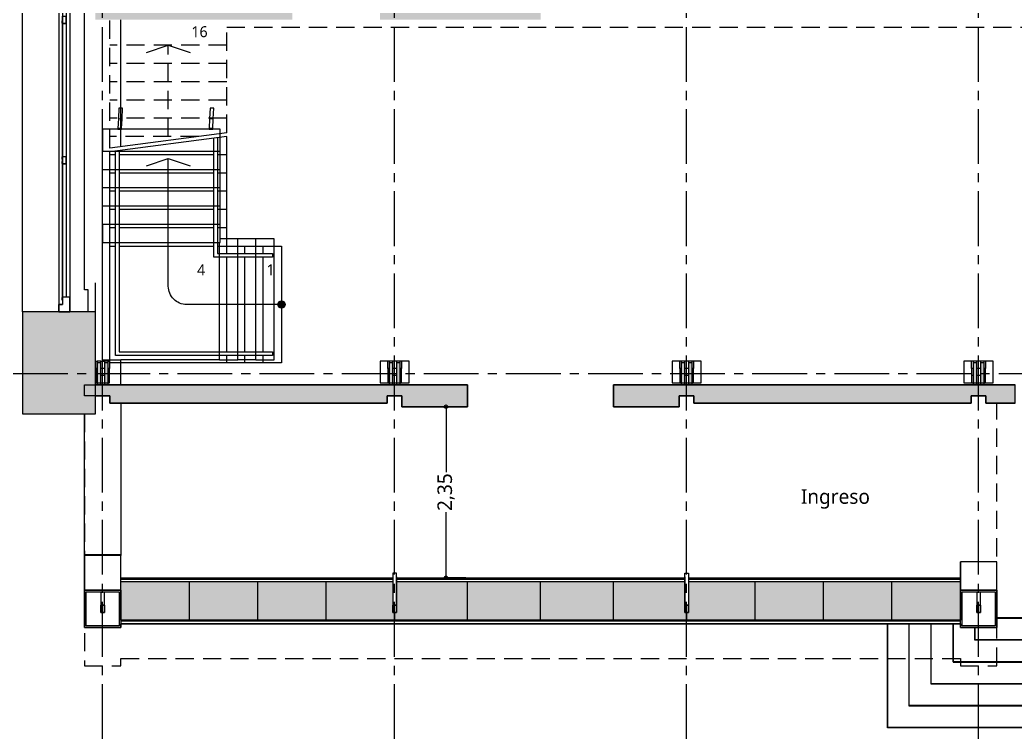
# Model space of a CAD drawing. Header units: inches. Extents: x -5 to 57, y -105 to 48.
# Drawn here: x 1.87 to 15.5, y 5.2 to 15 of the extents above; entities that cross this region are included whole.
import ezdxf

# ---------------------------------------------------------------- set-up
doc = ezdxf.new("R2010")
doc.units = ezdxf.units.IN
doc.header["$MEASUREMENT"] = 0
for name, pattern in [('CENTER2', [1.125, 0.75, -0.125, 0.125, -0.125]), ('CONTINUA', [0]), ('DASHED2', [0.375, 0.25, -0.125])]:
    doc.linetypes.add(name, pattern=pattern)
doc.layers.get('Defpoints').update_dxf_attribs({"color": 140})
for name, color, linetype in [('AL-aberturas', 2, 'Continuous'), ('AL-Mamp', 3, 'Continuous'), ('AL-Pavimentos', 1, 'Continuous'), ('Al-Proyecciones', 1, 'DASHED2'), ('DIM-Cotas100', 2, 'Continuous'), ('EJES-Estructura', 3, 'CENTER2'), ('ES-Columna', 4, 'CONTINUA'), ('HTC-Estructura', 250, 'CONTINUA'), ('HTC-Vidrios', 254, 'Continuous'), ('SectionCutEdges', 240, 'Continuous'), ('Z_SKP', 7, 'Continuous')]:
    doc.layers.add(name, color=color, linetype=linetype)
doc.layers.add('HTC-Mamposterías', color=253, linetype='Continuous', lineweight=9)
doc.styles.add('2.0 RobotoLight', font='Roboto-Light.ttf', dxfattribs={"height": 0.2})
doc.styles.add('ARIAL', font='Roboto-Light.ttf', dxfattribs={"height": 0.03})
doc.dimstyles.new('1.100 circulo alineado', dxfattribs={"dimtxt": 0.2, "dimasz": 0.05, "dimexe": 0.025, "dimexo": 0.025, "dimgap": 0.025, "dimtad": 0, "dimzin": 0, "dimtxsty": '2.0 RobotoLight', "dimblk": 'ORIGIN', "dimcen": 0, "dimdle": 0.001, "dimclre": 1, "dimadec": 0, "dimazin": 0, "dimtfac": 1, "dimtmove": 2, "dimatfit": 2, "dimldrblk": 'DOT', "dimfxl": 1, "dimtolj": 1, "dimtzin": 0, "dimlwd": -1, "dimlwe": -1, "dimarcsym": 1})

# ---------------------------------------------------------------- blocks, each defined once
blk = doc.blocks.new('skp')
for p, q in [((11, 33.1), (19, 33.1)), ((18.9, 32.6), (11.1, 32.6)), ((11.167, 32.56), (11.165, 32.56)), ((11.165, 32.56), (11.165, 32.56)), ((11.165, 32.555), (11.165, 32.56)), ((11.169, 32.56), (11.167, 32.56)), ((11.172, 32.56), (11.169, 32.56)), ((11.176, 32.56), (11.172, 32.56)), ((11.18, 32.56), (11.176, 32.56)), ((11.184, 32.56), (11.18, 32.56)), ((11.188, 32.56), (11.184, 32.56)), ((11.191, 32.56), (11.188, 32.56)), ((11.193, 32.56), (11.191, 32.56)), ((11.195, 32.56), (11.193, 32.56)), ((11.195, 32.56), (11.195, 32.56)), ((11.195, 32.555), (11.195, 32.56)), ((18.8, 32.45), (11.2, 32.45)), ((13.032, 32.56), (13.03, 32.56)), ((13.03, 32.56), (13.03, 32.56)), ((13.03, 32.555), (13.03, 32.56)), ((13.034, 32.56), (13.032, 32.56)), ((13.037, 32.56), (13.034, 32.56)), ((13.041, 32.56), (13.037, 32.56)), ((13.045, 32.56), (13.041, 32.56)), ((13.049, 32.56), (13.045, 32.56)), ((13.053, 32.56), (13.049, 32.56)), ((13.056, 32.56), (13.053, 32.56)), ((13.058, 32.56), (13.056, 32.56)), ((13.06, 32.56), (13.058, 32.56)), ((13.06, 32.56), (13.06, 32.56)), ((13.06, 32.555), (13.06, 32.56)), ((13.092, 32.56), (13.09, 32.56)), ((13.09, 32.56), (13.09, 32.56)), ((13.09, 32.555), (13.09, 32.56)), ((13.094, 32.56), (13.092, 32.56)), ((13.097, 32.56), (13.094, 32.56)), ((13.101, 32.56), (13.097, 32.56)), ((13.105, 32.56), (13.101, 32.56)), ((13.109, 32.56), (13.105, 32.56)), ((13.113, 32.56), (13.109, 32.56)), ((13.116, 32.56), (13.113, 32.56)), ((13.118, 32.56), (13.116, 32.56)), ((13.12, 32.56), (13.118, 32.56)), ((13.12, 32.56), (13.12, 32.56)), ((13.12, 32.555), (13.12, 32.56)), ((14.957, 32.56), (14.955, 32.56)), ((14.955, 32.56), (14.955, 32.56)), ((14.955, 32.555), (14.955, 32.56)), ((14.959, 32.56), (14.957, 32.56)), ((14.962, 32.56), (14.959, 32.56)), ((14.966, 32.56), (14.962, 32.56)), ((14.97, 32.56), (14.966, 32.56)), ((14.974, 32.56), (14.97, 32.56)), ((14.978, 32.56), (14.974, 32.56)), ((14.981, 32.56), (14.978, 32.56)), ((14.983, 32.56), (14.981, 32.56)), ((14.985, 32.56), (14.983, 32.56)), ((14.985, 32.56), (14.985, 32.56)), ((14.985, 32.555), (14.985, 32.56)), ((7.187, 32.25), (7.66, 32.25)), ((7.66, 31.75), (7.66, 32.25)), ((7.66, 32.25), (9.6, 32.25)), ((11.395, 32.25), (17.875, 32.25)), ((10.025, 32.095), (10.025, 32.075)), ((10.125, 32.095), (10.025, 32.095)), ((10.225, 32.095), (10.125, 32.095)), ((10.125, 32.075), (10.125, 32.095)), ((10.225, 32.095), (10.325, 32.095)), ((10.225, 32.075), (10.225, 32.095)), ((10.325, 32.095), (10.325, 32.075)), ((11, 32.1), (11.395, 32.1)), ((10.025, 32.025), (10.025, 31.975)), ((10.025, 31.925), (10.025, 31.905)), ((10.025, 31.905), (10.125, 31.905)), ((10.125, 31.975), (10.125, 32.025)), ((10.125, 31.905), (10.125, 31.925)), ((10.125, 31.905), (10.225, 31.905)), ((10.225, 31.975), (10.225, 32.025)), ((10.225, 31.905), (10.225, 31.925)), ((10.325, 31.905), (10.225, 31.905)), ((10.325, 32.025), (10.325, 31.975)), ((10.325, 31.925), (10.325, 31.905)), ((10.34, 32), (10.34, 31.75)), ((10.34, 32), (11.95, 32)), ((11.95, 32), (11.95, 30.4)), ((12.2, 32), (11.95, 32)), ((12.2, 32), (12.2, 30.39)), ((12.2, 32), (12.45, 32)), ((12.45, 32), (12.45, 30.39)), ((12.45, 32), (12.7, 32)), ((12.7, 32), (12.7, 30.39)), ((12.7, 32), (12.95, 32)), ((12.95, 32), (12.95, 30.39)), ((12.95, 32), (13.2, 32)), ((13.2, 32), (13.2, 30.39)), ((13.5, 32), (13.2, 32)), ((13.5, 31.79), (13.5, 32)), ((13.5, 31.79), (13.502, 31.79)), ((13.5, 31.74), (13.5, 31.79)), ((13.646, 31.784), (13.512, 31.79)), ((7.187, 31.75), (7.331, 31.75)), ((7.331, 31.75), (7.336, 31.75)), ((7.331, 28.025), (7.331, 31.75)), ((7.336, 28.025), (7.336, 31.75)), ((7.336, 31.75), (7.357, 31.75)), ((7.357, 31.75), (7.357, 28.025)), ((7.357, 31.75), (7.66, 31.75)), ((9.75, 31.75), (7.66, 31.75)), ((10, 31.75), (10.34, 31.75)), ((10.34, 30.4), (10.34, 31.75)), ((13.5, 30.54), (13.5, 31.74)), ((13.51, 31.74), (13.644, 31.734)), ((13.788, 31.75), (15, 31.75)), ((13.5, 30.54), (13.502, 30.54)), ((13.5, 30.49), (13.5, 30.54)), ((13.646, 30.534), (13.512, 30.54)), ((13.5, 30.39), (13.5, 30.49)), ((13.51, 30.49), (13.644, 30.484)), ((10.34, 30.4), (11.95, 30.4)), ((10.34, 30.4), (10.34, 30.15)), ((11.95, 30.4), (11.95, 30.39)), ((11.95, 30.39), (12, 30.39)), ((12, 30.39), (12.2, 30.39)), ((12, 30.15), (12, 30.39)), ((12.2, 30.39), (12.45, 30.39)), ((12.45, 30.39), (12.7, 30.39)), ((12.7, 30.39), (12.95, 30.39)), ((12.95, 30.39), (13.2, 30.39)), ((13.2, 30.39), (13.5, 30.39)), ((10.34, 30.15), (12, 30.15)), ((10.34, 29.9), (10.34, 30.15)), ((12, 29.9), (12, 30.15)), ((10.34, 29.9), (12, 29.9)), ((10.34, 29.9), (10.34, 29.65)), ((12, 29.65), (12, 29.9)), ((10.34, 29.65), (12, 29.65)), ((10.325, 28.2), (10.025, 28.2)), ((10.025, 28.2), (10.025, 28.095)), ((10.025, 28.095), (10.025, 28.075)), ((10.125, 28.095), (10.025, 28.095)), ((10.225, 28.095), (10.125, 28.095)), ((10.125, 28.075), (10.125, 28.095)), ((10.225, 28.095), (10.325, 28.095)), ((10.225, 28.075), (10.225, 28.095)), ((10.325, 28.095), (10.325, 28.2)), ((10.325, 28.075), (10.325, 28.095)), ((7.331, 28.025), (6.982, 28.025)), ((7.331, 27.975), (6.982, 27.975)), ((7.336, 28.025), (7.331, 28.025)), ((7.331, 24.025), (7.331, 27.975)), ((7.336, 27.975), (7.331, 27.975)), ((7.357, 28.025), (7.336, 28.025)), ((7.336, 24.025), (7.336, 27.975)), ((7.357, 27.975), (7.336, 27.975)), ((7.368, 28.025), (7.357, 28.025)), ((7.357, 27.975), (7.357, 24.025)), ((7.368, 27.975), (7.357, 27.975)), ((10.025, 28.025), (10.025, 27.975)), ((10.125, 27.975), (10.125, 28.025)), ((10.225, 27.975), (10.225, 28.025)), ((10.325, 27.975), (10.325, 28.025)), ((10.025, 27.925), (10.025, 27.905)), ((10.025, 27.905), (10.125, 27.905)), ((10.025, 27.905), (10.025, 27.8)), ((10.125, 27.905), (10.125, 27.925)), ((10.125, 27.905), (10.225, 27.905)), ((10.225, 27.905), (10.225, 27.925)), ((10.325, 27.905), (10.225, 27.905)), ((10.325, 27.905), (10.325, 27.925)), ((10.325, 27.8), (10.325, 27.905)), ((10.025, 27.8), (10.325, 27.8)), ((10.325, 24.2), (10.025, 24.2)), ((10.025, 24.2), (10.025, 24.095)), ((10.325, 24.095), (10.325, 24.2)), ((7.331, 24.025), (6.982, 24.025)), ((7.336, 24.025), (7.331, 24.025)), ((7.357, 24.025), (7.336, 24.025)), ((7.368, 24.025), (7.357, 24.025)), ((10.025, 24.095), (10.025, 24.075)), ((10.125, 24.095), (10.025, 24.095)), ((10.025, 24.025), (10.025, 23.975)), ((10.225, 24.095), (10.125, 24.095)), ((10.125, 24.075), (10.125, 24.095)), ((10.125, 23.975), (10.125, 24.025)), ((10.225, 24.095), (10.325, 24.095)), ((10.225, 24.075), (10.225, 24.095)), ((10.225, 23.975), (10.225, 24.025)), ((10.325, 24.075), (10.325, 24.095)), ((10.325, 23.975), (10.325, 24.025)), ((7.331, 23.975), (6.982, 23.975)), ((7.331, 20.25), (7.331, 23.975)), ((7.336, 23.975), (7.331, 23.975)), ((7.336, 20.25), (7.336, 23.975)), ((7.357, 23.975), (7.336, 23.975)), ((7.357, 23.975), (7.357, 20.25)), ((7.368, 23.975), (7.357, 23.975)), ((10.025, 23.925), (10.025, 23.905)), ((10.025, 23.905), (10.125, 23.905)), ((10.025, 23.905), (10.025, 23.8)), ((10.125, 23.905), (10.125, 23.925)), ((10.125, 23.905), (10.225, 23.905)), ((10.225, 23.905), (10.225, 23.925)), ((10.325, 23.905), (10.225, 23.905)), ((10.325, 23.905), (10.325, 23.925)), ((10.325, 23.8), (10.325, 23.905)), ((10.025, 23.8), (10.325, 23.8)), ((5.307, 9.333), (5.307, 21.25)), ((6.727, 21.25), (5.307, 21.25)), ((5.607, 20.95), (6.727, 20.95)), ((5.607, 10.667), (5.607, 20.95)), ((5.907, 20.65), (5.907, 12)), ((5.907, 20.65), (6.727, 20.65)), ((6.207, 15.333), (6.207, 20.35)), ((6.207, 20.35), (6.727, 20.35)), ((7.187, 20.25), (7.331, 20.25)), ((7.331, 20.25), (7.336, 20.25)), ((7.357, 20.25), (7.336, 20.25)), ((7.357, 20.25), (7.573, 20.25)), ((10.325, 20.2), (10.025, 20.2)), ((10.025, 20.2), (10.025, 20.095)), ((10.325, 20.095), (10.325, 20.2)), ((6.507, 16.667), (6.507, 20.05)), ((6.675, 20.05), (6.507, 20.05)), ((10.025, 20.095), (10.025, 20.075)), ((10.125, 20.095), (10.025, 20.095)), ((10.225, 20.095), (10.125, 20.095)), ((10.125, 20.075), (10.125, 20.095)), ((10.225, 20.095), (10.325, 20.095)), ((10.225, 20.075), (10.225, 20.095)), ((10.325, 20.075), (10.325, 20.095)), ((10.025, 20.025), (10.025, 19.975)), ((10.025, 19.925), (10.025, 19.905)), ((10.025, 19.905), (10.125, 19.905)), ((10.025, 19.905), (10.025, 19.8)), ((10.125, 19.975), (10.125, 20.025)), ((10.125, 19.905), (10.125, 19.925)), ((10.125, 19.905), (10.225, 19.905)), ((10.225, 19.975), (10.225, 20.025)), ((10.225, 19.905), (10.225, 19.925)), ((10.325, 19.905), (10.225, 19.905)), ((10.325, 19.975), (10.325, 20.025)), ((10.325, 19.905), (10.325, 19.925)), ((10.325, 19.8), (10.325, 19.905)), ((10.025, 19.8), (10.325, 19.8)), ((6.807, 18), (6.807, 19.75)), ((7.187, 19.75), (7.573, 19.75))]:
    blk.add_line(p, q)
at = {"layer": 'SectionCutEdges'}
for p, q in [((9.6, 33.1), (9.6, 32.25)), ((11, 33.1), (9.6, 33.1)), ((11, 32.6), (11, 33.1)), ((11, 32.6), (11.1, 32.6)), ((11, 32.45), (11, 32.6)), ((11.1, 32.6), (11.1, 32.55)), ((11, 32.1), (11, 32.45)), ((11.2, 32.45), (11, 32.45)), ((11.155, 32.55), (11.1, 32.55)), ((11.165, 32.555), (11.155, 32.555)), ((11.155, 32.555), (11.155, 32.55)), ((11.155, 32.55), (11.2, 32.55)), ((11.167, 32.555), (11.165, 32.555)), ((11.165, 32.555), (11.165, 32.555)), ((11.169, 32.555), (11.167, 32.555)), ((11.172, 32.555), (11.169, 32.555)), ((11.176, 32.555), (11.172, 32.555)), ((11.18, 32.555), (11.176, 32.555)), ((11.184, 32.555), (11.18, 32.555)), ((11.188, 32.555), (11.184, 32.555)), ((11.191, 32.555), (11.188, 32.555)), ((11.193, 32.555), (11.191, 32.555)), ((11.195, 32.555), (11.193, 32.555)), ((13.03, 32.555), (11.195, 32.555)), ((11.195, 32.555), (11.195, 32.555)), ((11.2, 32.45), (11.2, 32.55)), ((11.2, 32.55), (13.025, 32.55)), ((13.025, 32.55), (13.025, 32.5)), ((13.025, 32.55), (13.07, 32.55)), ((13.025, 32.5), (13.125, 32.5)), ((13.032, 32.555), (13.03, 32.555)), ((13.03, 32.555), (13.03, 32.555)), ((13.034, 32.555), (13.032, 32.555)), ((13.037, 32.555), (13.034, 32.555)), ((13.041, 32.555), (13.037, 32.555)), ((13.045, 32.555), (13.041, 32.555)), ((13.049, 32.555), (13.045, 32.555)), ((13.053, 32.555), (13.049, 32.555)), ((13.056, 32.555), (13.053, 32.555)), ((13.058, 32.555), (13.056, 32.555)), ((13.06, 32.555), (13.058, 32.555)), ((13.07, 32.555), (13.06, 32.555)), ((13.06, 32.555), (13.06, 32.555)), ((13.07, 32.55), (13.07, 32.555)), ((13.08, 32.55), (13.07, 32.55)), ((13.09, 32.555), (13.08, 32.555)), ((13.08, 32.555), (13.08, 32.55)), ((13.08, 32.55), (13.125, 32.55)), ((13.092, 32.555), (13.09, 32.555)), ((13.09, 32.555), (13.09, 32.555)), ((13.094, 32.555), (13.092, 32.555)), ((13.097, 32.555), (13.094, 32.555)), ((13.101, 32.555), (13.097, 32.555)), ((13.105, 32.555), (13.101, 32.555)), ((13.109, 32.555), (13.105, 32.555)), ((13.113, 32.555), (13.109, 32.555)), ((13.116, 32.555), (13.113, 32.555)), ((13.118, 32.555), (13.116, 32.555)), ((13.12, 32.555), (13.118, 32.555)), ((14.955, 32.555), (13.12, 32.555)), ((13.12, 32.555), (13.12, 32.555)), ((13.125, 32.55), (13.125, 32.5)), ((13.125, 32.55), (14.95, 32.55)), ((14.95, 32.55), (14.95, 32.5)), ((14.95, 32.55), (14.995, 32.55)), ((14.95, 32.5), (15.05, 32.5)), ((14.957, 32.555), (14.955, 32.555)), ((14.955, 32.555), (14.955, 32.555)), ((14.959, 32.555), (14.957, 32.555)), ((14.962, 32.555), (14.959, 32.555)), ((14.966, 32.555), (14.962, 32.555)), ((14.97, 32.555), (14.966, 32.555)), ((14.974, 32.555), (14.97, 32.555)), ((14.978, 32.555), (14.974, 32.555)), ((14.981, 32.555), (14.978, 32.555)), ((14.983, 32.555), (14.981, 32.555)), ((14.985, 32.555), (14.983, 32.555)), ((14.995, 32.555), (14.985, 32.555)), ((14.985, 32.555), (14.985, 32.555)), ((14.995, 32.55), (14.995, 32.555)), ((15.005, 32.55), (14.995, 32.55)), ((6.675, 32.25), (6.675, 31.75)), ((7.187, 32.25), (6.675, 32.25)), ((7.187, 31.75), (7.187, 32.25)), ((9.6, 32.25), (9.6, 32.1)), ((9.85, 32.25), (10, 32.25)), ((9.85, 32.1), (9.85, 32.25)), ((10, 32.25), (10, 32.1)), ((9.6, 32.1), (9.85, 32.1)), ((9.85, 31.9), (9.85, 32.1)), ((9.85, 32.1), (10, 32.1)), ((10, 32.1), (10, 31.75)), ((10, 32.1), (11, 32.1)), ((10.025, 32.075), (10.025, 32.025)), ((10.125, 32.075), (10.025, 32.075)), ((10.225, 32.075), (10.125, 32.075)), ((10.325, 32.075), (10.225, 32.075)), ((10.325, 32.025), (10.325, 32.075)), ((6.88, 32.025), (6.88, 31.975)), ((6.982, 32.025), (6.88, 32.025)), ((6.88, 31.975), (6.982, 31.975)), ((6.982, 31.975), (6.982, 32.025)), ((10.025, 32.025), (10.125, 32.025)), ((10.025, 31.975), (10.025, 31.925)), ((10.125, 31.975), (10.025, 31.975)), ((10.025, 31.925), (10.125, 31.925)), ((10.125, 32.025), (10.225, 32.025)), ((10.225, 31.975), (10.125, 31.975)), ((10.125, 31.925), (10.225, 31.925)), ((10.225, 32.025), (10.325, 32.025)), ((10.325, 31.975), (10.225, 31.975)), ((10.225, 31.925), (10.325, 31.925)), ((10.325, 31.925), (10.325, 31.975)), ((9.75, 31.9), (9.85, 31.9)), ((9.75, 31.75), (9.75, 31.9)), ((13.502, 31.79), (13.5, 31.74)), ((13.512, 31.79), (13.502, 31.79)), ((13.51, 31.74), (13.512, 31.79)), ((13.646, 31.784), (13.644, 31.734)), ((13.79, 31.778), (13.646, 31.784)), ((13.788, 31.75), (13.79, 31.778)), ((6.675, 31.75), (6.727, 31.75)), ((6.778, 31.75), (6.727, 31.75)), ((6.727, 31.75), (6.727, 21.25)), ((6.778, 20.25), (6.778, 31.75)), ((6.778, 31.75), (7.187, 31.75)), ((9.75, 28.1), (9.75, 31.75)), ((10, 31.75), (10, 28)), ((13.5, 31.74), (13.51, 31.74)), ((13.644, 31.734), (13.788, 31.729)), ((13.788, 31.729), (13.788, 31.75)), ((13.502, 30.54), (13.5, 30.49)), ((13.512, 30.54), (13.502, 30.54)), ((13.51, 30.49), (13.512, 30.54)), ((13.5, 30.49), (13.51, 30.49)), ((13.646, 30.534), (13.644, 30.484)), ((13.644, 30.484), (13.788, 30.478)), ((13.79, 30.528), (13.646, 30.534)), ((13.788, 30.478), (13.79, 30.528)), ((9.85, 28.1), (9.75, 28.1)), ((9.85, 28), (9.85, 28.1)), ((6.88, 28.025), (6.88, 27.975)), ((6.982, 28.025), (6.88, 28.025)), ((6.88, 27.975), (6.982, 27.975)), ((6.982, 27.975), (6.982, 28.025)), ((9.85, 28), (10, 28)), ((9.85, 27.9), (9.85, 28)), ((10, 28), (10, 27)), ((10.025, 28.075), (10.025, 28.025)), ((10.125, 28.075), (10.025, 28.075)), ((10.025, 28.025), (10.125, 28.025)), ((10.025, 27.975), (10.025, 27.925)), ((10.125, 27.975), (10.025, 27.975)), ((10.225, 28.075), (10.125, 28.075)), ((10.125, 28.025), (10.225, 28.025)), ((10.225, 27.975), (10.125, 27.975)), ((10.325, 28.075), (10.225, 28.075)), ((10.225, 28.025), (10.325, 28.025)), ((10.325, 27.975), (10.225, 27.975)), ((10.325, 28.025), (10.325, 28.075)), ((10.325, 27.925), (10.325, 27.975)), ((9.7, 27), (9.7, 27.9)), ((9.7, 27.9), (9.85, 27.9)), ((10.025, 27.925), (10.125, 27.925)), ((10.125, 27.925), (10.225, 27.925)), ((10.225, 27.925), (10.325, 27.925)), ((10, 27), (9.7, 27)), ((9.7, 24.1), (9.7, 25)), ((9.7, 25), (10, 25)), ((10, 25), (10, 24)), ((6.88, 24.025), (6.88, 23.975)), ((6.982, 24.025), (6.88, 24.025)), ((6.982, 23.975), (6.982, 24.025)), ((9.85, 24.1), (9.7, 24.1)), ((9.85, 24), (9.85, 24.1)), ((9.85, 24), (10, 24)), ((9.85, 23.9), (9.85, 24)), ((10, 24), (10, 20)), ((10.025, 24.075), (10.025, 24.025)), ((10.125, 24.075), (10.025, 24.075)), ((10.025, 24.025), (10.125, 24.025)), ((10.225, 24.075), (10.125, 24.075)), ((10.125, 24.025), (10.225, 24.025)), ((10.325, 24.075), (10.225, 24.075)), ((10.225, 24.025), (10.325, 24.025)), ((10.325, 24.025), (10.325, 24.075)), ((6.88, 23.975), (6.982, 23.975)), ((9.75, 20.1), (9.75, 23.9)), ((9.75, 23.9), (9.85, 23.9)), ((10.025, 23.975), (10.025, 23.925)), ((10.125, 23.975), (10.025, 23.975)), ((10.025, 23.925), (10.125, 23.925)), ((10.225, 23.975), (10.125, 23.975)), ((10.125, 23.925), (10.225, 23.925)), ((10.325, 23.975), (10.225, 23.975)), ((10.225, 23.925), (10.325, 23.925)), ((10.325, 23.925), (10.325, 23.975)), ((6.727, 21.25), (6.727, 20.95)), ((6.727, 20.95), (6.727, 20.65)), ((6.727, 20.65), (6.727, 20.35)), ((6.727, 20.35), (6.727, 20.25)), ((6.675, 20.25), (6.675, 20.05)), ((6.727, 20.25), (6.675, 20.25)), ((6.727, 20.25), (6.778, 20.25)), ((7.187, 20.25), (6.778, 20.25)), ((7.187, 19.75), (7.187, 20.25)), ((6.675, 20.05), (6.675, 19.75)), ((9.85, 20.1), (9.75, 20.1)), ((9.85, 20), (9.85, 20.1)), ((10.025, 20.075), (10.025, 20.025)), ((10.125, 20.075), (10.025, 20.075)), ((10.225, 20.075), (10.125, 20.075)), ((10.325, 20.075), (10.225, 20.075)), ((10.325, 20.025), (10.325, 20.075)), ((6.88, 20.025), (6.88, 19.975)), ((6.982, 20.025), (6.88, 20.025)), ((6.88, 19.975), (6.982, 19.975)), ((6.982, 19.975), (6.982, 20.025)), ((9.85, 20), (10, 20)), ((9.85, 19.9), (9.85, 20)), ((10, 20), (10, 19.5)), ((10.025, 20.025), (10.125, 20.025)), ((10.025, 19.975), (10.025, 19.925)), ((10.125, 19.975), (10.025, 19.975)), ((10.025, 19.925), (10.125, 19.925)), ((10.125, 20.025), (10.225, 20.025)), ((10.225, 19.975), (10.125, 19.975)), ((10.125, 19.925), (10.225, 19.925)), ((10.225, 20.025), (10.325, 20.025)), ((10.325, 19.975), (10.225, 19.975)), ((10.225, 19.925), (10.325, 19.925)), ((10.325, 19.925), (10.325, 19.975)), ((9.75, 19.5), (9.75, 19.9)), ((9.75, 19.9), (9.85, 19.9)), ((6.675, 19.75), (6.807, 19.75)), ((6.807, 19.75), (7.061, 19.75)), ((7.061, 19.75), (7.187, 19.75))]:
    blk.add_line(p, q, dxfattribs=at)
blk = doc.blocks.new('columna')
at = {"layer": 'HTC-Estructura'}
h = blk.add_hatch(color=256, dxfattribs=at)
h.dxf.hatch_style = 1
h.paths.add_polyline_path([(0.1, 0), (0.15, 0), (0.15, 0.3), (0.1, 0.3)])
h.paths.add_polyline_path([(0, 0), (0.05, 0), (0.05, 0.3), (0, 0.3)])
for points in [[(0, 0), (0.05, 0), (0.05, 0.3), (0, 0.3)], [(0.1, 0), (0.15, 0), (0.15, 0.3), (0.1, 0.3)]]:
    blk.add_lwpolyline(points, close=True)
blk = doc.blocks.new('VentanaExtremos')
at = {"layer": 'AL-aberturas', "color": 8}
for p, q in [((-0.15, 8), (-0.15, 0)), ((0, 8), (0, 0)), ((-0.05, 7.8), (-0.05, 0.2))]:
    blk.add_line(p, q, dxfattribs=at)
at = {"layer": 'AL-aberturas', "lineweight": -3}
blk.add_line((-0.1, 7.8), (-0.1, 0.1), dxfattribs=at)
for points in [[(-0.15, 7.9), (-0.1, 7.9), (-0.1, 7.8), (0, 7.8), (0, 8), (-0.15, 8)], [(-0.1, 5.975), (-0.05, 5.975), (-0.05, 5.875), (-0.1, 5.875)], [(-0.1, 4.05), (-0.05, 4.05), (-0.05, 3.95), (-0.1, 3.95)], [(-0.1, 2.125), (-0.05, 2.125), (-0.05, 2.025), (-0.1, 2.025)]]:
    blk.add_lwpolyline(points, close=True, dxfattribs=at)
at = {"layer": 'AL-aberturas'}
blk.add_lwpolyline([(0, 0.2), (-0.1, 0.2), (-0.1, 0.1), (-0.15, 0.1), (-0.15, 0), (0, 0), (0, 0.2)], dxfattribs=at)
blk = doc.blocks.new('_Origin')
at = {"layer": 'DIM-Cotas100', "color": 0, "lineweight": -2}
blk.add_line((0, 0), (-1, 0), dxfattribs=at)
blk.add_circle((0, 0), 0.5, dxfattribs=at)
blk = doc.blocks.new('*D51')
at = {"layer": 'Defpoints', "color": 0, "lineweight": -3, "transparency": 16777216}
for p in [(8, 9.7), (7.704, 7.357), (8, 7.357)]:
    blk.add_point(p, dxfattribs=at)
at = {"layer": 'DIM-Cotas100', "color": 1, "transparency": 16777216}
for p, q in [((7.975, 9.7), (7.679, 9.7)), ((7.975, 7.357), (7.679, 7.357))]:
    blk.add_line(p, q, dxfattribs=at)
at = {"layer": 'DIM-Cotas100', "color": 0, "transparency": 16777216}
for p, q in [((7.704, 9.65), (7.704, 8.801)), ((7.704, 7.407), (7.704, 8.256))]:
    blk.add_line(p, q, dxfattribs=at)
at = {"layer": 'DIM-Cotas100', "color": 0, "transparency": 16777216, "xscale": 0.05, "yscale": 0.05, "zscale": 0.05}
for p, rotation in [((7.704, 9.7), 90), ((7.704, 7.357), 270)]:
    blk.add_blockref('_Origin', p, dxfattribs=dict(at, rotation=rotation))
at = {"layer": 'DIM-Cotas100', "color": 0, "lineweight": -3, "transparency": 16777216, "insert": (7.704, 8.529), "char_height": 0.2, "attachment_point": 5, "rotation": 90, "style": '2.0 RobotoLight'}
blk.add_mtext('\\A1;2,35', dxfattribs=at)
blk = doc.blocks.new('_Dot')
at = {"color": 0, "linetype": 'ByBlock', "lineweight": -2}
blk.add_line((-0.5, 0), (-1, 0), dxfattribs=at)
at = {"color": 0, "linetype": 'ByBlock', "lineweight": -2, "const_width": 0.5}
blk.add_lwpolyline([(-0.25, 0, 1), (0.25, 0, 1)], format="xyb", close=True, dxfattribs=at)

msp = doc.modelspace()

# ---------------------------------------------------------------- hatches: boundary and pattern name
at = {"layer": 'AL-Pavimentos'}
h = msp.add_hatch(color=256, dxfattribs=at)
h.dxf.hatch_style = 1
edge = h.paths.add_edge_path()
edge.add_arc((5.45, 11.1), 0.05, 0, 360)
at = {"layer": 'HTC-Mamposterías', "lineweight": -3}
h = msp.add_hatch(color=256, dxfattribs=at)
h.dxf.hatch_style = 1
h.paths.add_polyline_path([(9.7, 20), (9, 20), (9, 17.45), (8.9, 17.45), (8.9, 18.2), (6.9, 18.2), (6.9, 15.2), (8.9, 15.2), (8.9, 16.65), (9, 16.65), (9, 15), (6.8, 15), (6.8, 18.7), (6.9, 18.7), (6.9, 18.4), (8.8, 18.4), (8.8, 20), (6.9, 20), (6.9, 19.7), (6.8, 19.7), (6.8, 20), (6.5, 20), (6.5, 20.25), (6.9, 20.25), (6.9, 20.15), (7.1, 20.15), (7.1, 20.25), (9.7, 20.25)])
h.paths.add_polyline_path([(2.9, 19), (1.9, 19), (1.9, 20.4), (2.9, 20.4), (2.9, 20.15), (3.1, 20.15), (3.1, 20.25), (5.9, 20.25), (5.9, 20), (5.6, 20), (5.6, 18.925), (5.5, 18.925), (5.5, 20), (3.1, 20), (3.1, 18.05), (5.5, 18.05), (5.5, 18.125), (5.6, 18.125), (5.6, 17.925), (5.5, 17.925), (5.5, 17.95), (3.1, 17.95), (3.1, 15.1), (5.2, 15.1), (5.2, 17.075), (5.5, 17.075), (5.5, 17.125), (5.6, 17.125), (5.6, 16.975), (5.3, 16.975), (5.3, 15.1), (5.6, 15.1), (5.6, 15), (2.9, 15)])
h.paths.add_polyline_path([(8, 10), (2.9, 10), (2.9, 11), (1.9, 11), (1.9, 9.6), (2.9, 9.6), (2.9, 9.85), (3.1, 9.85), (3.1, 9.75), (6.9, 9.75), (6.9, 9.85), (7.1, 9.85), (7.1, 9.7), (8, 9.7)])
h.paths.add_polyline_path([(15.5, 9.75), (15.5, 10), (10, 10), (10, 9.7), (10.9, 9.7), (10.9, 9.85), (11.1, 9.85), (11.1, 9.75), (14.9, 9.75), (14.9, 9.85), (15.1, 9.85), (15.1, 9.75)])
h.paths.add_polyline_path([(19.5, 10), (19.5, 9.75), (19.1, 9.75), (19.1, 9.85), (18.9, 9.85), (18.9, 9.75), (18.5, 9.75), (18.5, 10)])
h.paths.add_polyline_path([(23.5, 10), (23.5, 9.75), (23.1, 9.75), (23.1, 9.85), (22.9, 9.85), (22.9, 9.75), (22.5, 9.75), (22.5, 10)])
h.paths.add_polyline_path([(28.2, 9.6), (27.2, 9.6), (27.2, 9.85), (26.9, 9.85), (26.9, 9.75), (26.5, 9.75), (26.5, 10), (27.2, 10), (27.2, 11), (28.2, 11)])
h.paths.add_polyline_path([(23.5, 20), (23.5, 20.25), (23.1, 20.25), (23.1, 20.15), (22.9, 20.15), (22.9, 20.25), (22.5, 20.25), (22.5, 20)])
h.paths.add_polyline_path([(19.5, 20), (19.5, 20.25), (19.1, 20.25), (19.1, 20.15), (18.9, 20.15), (18.9, 20.25), (18.5, 20.25), (18.5, 20)])
h.paths.add_polyline_path([(10.5, 20.25), (10.9, 20.25), (10.9, 20.15), (11.1, 20.15), (11.1, 20.25), (14.9, 20.25), (14.9, 20.15), (15.1, 20.15), (15.1, 20.25), (15.5, 20.25), (15.5, 20), (10.5, 20)])
h.paths.add_polyline_path([(28.2, 20.4), (27.2, 20.4), (27.2, 20.15), (26.9, 20.15), (26.9, 20.25), (26.5, 20.25), (26.5, 20), (27.2, 20), (27.2, 19), (28.2, 19)])
at = {"layer": 'HTC-Vidrios', "lineweight": -3}
h = msp.add_hatch(color=256, dxfattribs=at)
h.dxf.hatch_style = 1
h.paths.add_polyline_path([(3.25, 7.307), (3.25, 7.187), (3.25, 6.762), (14.75, 6.762), (14.75, 7.187), (14.75, 7.307), (11.025, 7.307), (11.025, 6.982), (11.025, 6.88), (10.975, 6.88), (10.975, 6.982), (10.975, 7.307), (7.025, 7.307), (7.025, 6.982), (7.025, 6.88), (6.975, 6.88), (6.975, 6.982), (6.975, 7.307)])

# ---------------------------------------------------------------- linework, layer by layer
at = {"color": 3}
for p, q in [((4.7, 13.451), (3.1, 13.24)), ((4.7, 13.4), (3.1, 13.189))]:
    msp.add_line(p, q, dxfattribs=at)
at = {"lineweight": -3}
for points in [[(4.575, 13.384), (4.575, 11.8), (5.325, 11.8), (5.325, 11.75), (4.525, 11.75), (4.525, 13.377)], [(3.225, 13.206), (3.225, 10.45), (5.325, 10.45), (5.325, 10.4), (3.175, 10.4), (3.175, 13.199)]]:
    msp.add_lwpolyline(points, dxfattribs=at)
at = {"layer": 'AL-aberturas'}
for points in [[(3.25, 6.675), (2.75, 6.675), (2.75, 7.187), (3.25, 7.187)], [(3.225, 6.7), (2.775, 6.7), (2.775, 7.162), (3.225, 7.162)], [(15.25, 6.675), (14.75, 6.675), (14.75, 7.187), (15.25, 7.187)], [(15.225, 6.7), (14.775, 6.7), (14.775, 7.162), (15.225, 7.162)]]:
    msp.add_lwpolyline(points, close=True, dxfattribs=at)
at = {"layer": 'AL-Mamp', "color": 2}
for p, q in [((1.9, 11), (1.9, 19.022)), ((3.25, 13.26), (3.25, 15)), ((14.75, 6.762), (3.25, 6.762)), ((14.75, 6.727), (3.25, 6.727))]:
    msp.add_line(p, q, dxfattribs=at)
msp.add_lwpolyline([(2.8, 11), (2.8, 11.3), (2.75, 11.3), (2.75, 19)], dxfattribs=at)
at = {"layer": 'AL-Mamp'}
msp.add_lwpolyline([(8, 10), (2.9, 10), (2.9, 11), (1.9, 11), (1.9, 9.6), (2.9, 9.6), (2.9, 9.85), (3.1, 9.85), (3.1, 9.75), (6.9, 9.75), (6.9, 9.85), (7.1, 9.85), (7.1, 9.7), (8, 9.7)], close=True, dxfattribs=at)
msp.add_lwpolyline([(15.5, 9.75), (15.5, 10), (10, 10), (10, 9.7), (10.9, 9.7), (10.9, 9.85), (11.1, 9.85), (11.1, 9.75), (14.9, 9.75), (14.9, 9.85), (15.1, 9.85), (15.1, 9.75), (15.5, 9.75)], dxfattribs=at)
at = {"layer": 'AL-Pavimentos'}
for p, q in [((4.7, 11.8), (4.7, 13.4)), ((3.1, 11.9), (3.1, 13.189)), ((3.175, 13.15), (3.1, 13.15)), ((4.525, 13.15), (3.225, 13.15)), ((4.7, 13.15), (4.575, 13.15)), ((3.175, 12.9), (3.1, 12.9)), ((4.525, 12.9), (3.225, 12.9)), ((4.7, 12.9), (4.575, 12.9)), ((3.175, 12.65), (3.1, 12.65)), ((4.525, 12.65), (3.225, 12.65)), ((4.7, 12.65), (4.575, 12.65)), ((3.175, 12.4), (3.1, 12.4)), ((4.525, 12.4), (3.225, 12.4)), ((4.7, 12.4), (4.575, 12.4)), ((3.175, 12.15), (3.1, 12.15)), ((4.525, 12.15), (3.225, 12.15)), ((4.7, 12.15), (4.575, 12.15)), ((4.95, 11.8), (4.95, 11.9)), ((5.2, 11.8), (5.2, 11.9)), ((4.7, 10.45), (4.7, 11.75)), ((4.95, 10.45), (4.95, 11.75)), ((5.2, 10.45), (5.2, 11.75)), ((4.7, 10.3), (4.7, 10.4)), ((4.95, 10.3), (4.95, 10.4)), ((5.2, 10.3), (5.2, 10.4)), ((2.75, 7.573), (2.75, 9.6)), ((17, 6.8), (15.25, 6.8))]:
    msp.add_line(p, q, dxfattribs=at)
at = {"layer": 'AL-Pavimentos', "lineweight": -3}
for p, q in [((3.25, 7.357), (6.975, 7.357)), ((4.188, 6.762), (4.188, 7.307)), ((5.125, 6.762), (5.125, 7.307)), ((6.063, 6.762), (6.063, 7.307)), ((7.025, 7.357), (10.975, 7.357)), ((8, 6.762), (8, 7.307)), ((9, 6.762), (9, 7.307)), ((10, 6.762), (10, 7.307)), ((11.025, 7.357), (14.75, 7.357)), ((11.938, 6.762), (11.938, 7.307)), ((12.875, 6.762), (12.875, 7.307)), ((13.812, 6.762), (13.812, 7.307)), ((7, 6.88), (7, 6.762)), ((11, 6.88), (11, 6.762))]:
    msp.add_line(p, q, dxfattribs=at)
at = {"layer": 'AL-Pavimentos', "color": 8, "lineweight": -3}
for p, q in [((3.25, 7.307), (6.975, 7.307)), ((7.025, 7.307), (10.975, 7.307)), ((11.025, 7.307), (14.75, 7.307))]:
    msp.add_line(p, q, dxfattribs=at)
msp.add_lwpolyline([(3.6, 14.55), (3.9, 14.65), (4.2, 14.55)], dxfattribs=at)
at = {"layer": 'AL-Pavimentos'}
for points in [[(3.6, 13), (3.9, 13.1), (4.2, 13)], [(4.575, 11.9), (5.45, 11.9), (5.45, 10.3), (3.1, 10.3), (3.1, 11.9), (3.175, 11.9)], [(3.225, 11.9), (4.525, 11.9)], [(3.25, 7.187), (3.25, 7.673), (2.75, 7.673), (2.75, 7.187)], [(15.25, 7.187), (15.25, 7.573), (14.75, 7.573), (14.75, 7.187)], [(25.667, 5.3), (13.75, 5.3), (13.75, 6.727)], [(24.333, 5.6), (14.05, 5.6), (14.05, 6.727)], [(27.2, 5.3), (25.667, 5.3), (25.667, 5.6), (24.333, 5.6), (24.333, 5.9), (14.35, 5.9), (14.35, 6.727), (14.65, 6.727), (14.65, 6.2), (21, 6.2)], [(18.333, 6.5), (14.95, 6.5), (14.95, 6.675)]]:
    msp.add_lwpolyline(points, dxfattribs=at)
msp.add_lwpolyline([(5.45, 11.1), (4.15, 11.1, -0.414214), (3.9, 11.35), (3.9, 13.1)], format="xyb", dxfattribs=at)
msp.add_circle((5.45, 11.1), 0.05, dxfattribs=at)
at = {"layer": 'Al-Proyecciones'}
msp.add_line((3.1, 13.24), (3.1, 15), dxfattribs=at)
at = {"layer": 'Al-Proyecciones', "color": 8}
for p, q in [((4.7, 14.65), (3.1, 14.65)), ((4.7, 14.4), (3.1, 14.4)), ((4.7, 14.15), (3.1, 14.15)), ((4.7, 13.9), (3.1, 13.9)), ((4.7, 13.65), (3.1, 13.65)), ((4.315, 13.4), (3.1, 13.4))]:
    msp.add_line(p, q, dxfattribs=at)
at = {"layer": 'Al-Proyecciones', "color": 8, "lineweight": -3}
msp.add_line((3.9, 13.4), (3.9, 14.65), dxfattribs=at)
at = {"layer": 'Al-Proyecciones'}
for points in [[(4.7, 13.451), (4.7, 14.9), (19.2, 14.9), (19.2, 20)], [(2.75, 9.6), (2.75, 6.15), (3.25, 6.15), (3.25, 6.25), (14.75, 6.25), (14.75, 6.15), (15.25, 6.15), (15.25, 9.75)]]:
    msp.add_lwpolyline(points, dxfattribs=at)
at = {"layer": 'EJES-Estructura'}
for p, q in [((3, 4.025), (3, 25.25)), ((7, 4.025), (7, 25.25)), ((11, 4.025), (11, 25.25)), ((15, 4.025), (15, 25.25)), ((30.65, 10.15), (1.35, 10.15))]:
    msp.add_line(p, q, dxfattribs=at)
at = {"layer": 'ES-Columna', "color": 1, "lineweight": -3}
for points in [[(7.025, 6.982), (7.025, 7.418), (6.975, 7.418), (6.975, 6.982)], [(10.975, 6.982), (10.975, 7.418), (11.025, 7.418), (11.025, 6.982)], [(2.975, 7.162), (2.975, 6.982)], [(3.025, 6.982), (3.025, 7.162)], [(14.975, 7.162), (14.975, 6.982)], [(15.025, 6.982), (15.025, 7.162)]]:
    msp.add_lwpolyline(points, dxfattribs=at)
at = {"layer": 'ES-Columna', "lineweight": -3}
for points in [[(2.975, 6.982), (3.025, 6.982), (3.025, 6.88), (2.975, 6.88)], [(6.975, 6.982), (7.025, 6.982), (7.025, 6.88), (6.975, 6.88)], [(10.975, 6.982), (11.025, 6.982), (11.025, 6.88), (10.975, 6.88)], [(14.975, 6.982), (15.025, 6.982), (15.025, 6.88), (14.975, 6.88)]]:
    msp.add_lwpolyline(points, close=True, dxfattribs=at)

# ---------------------------------------------------------------- block references
at = {"lineweight": -3}
msp.add_blockref('VentanaExtremos', (2.55, 11), dxfattribs=at)
at = {"layer": 'ES-Columna', "rotation": 180}
for p in [(3.075, 10.3), (7.075, 10.3), (11.075, 10.3), (15.075, 10.3)]:
    msp.add_blockref('columna', p, dxfattribs=at)
at = {"layer": 'Z_SKP', "rotation": 89.99999999999999}
msp.add_blockref('skp', (35, 0), dxfattribs=at)

# ---------------------------------------------------------------- texts
at = {"layer": 'AL-Pavimentos', "char_height": 0.15, "attachment_point": 5, "style": 'ARIAL'}
for s, insert in [('\\pxqc;4', (4.35, 11.575)), ('\\pxqc;1', (5.3, 11.575))]:
    msp.add_mtext_dynamic_manual_height_columns(s, width=0.25, gutter_width=1250, heights=[0], dxfattribs=dict(at, insert=insert))
at = {"layer": 'Al-Proyecciones', "color": 8, "linetype": 'DASHED2', "insert": (4.327, 14.835), "char_height": 0.15, "attachment_point": 5, "style": 'ARIAL'}
msp.add_mtext_dynamic_manual_height_columns('\\pxqc;16', width=0.25, gutter_width=1250, heights=[0], dxfattribs=at)
at = {"layer": 'DIM-Cotas100', "lineweight": -3, "insert": (13.038, 8.436), "char_height": 0.2, "attachment_point": 5, "style": '2.0 RobotoLight'}
msp.add_mtext_dynamic_manual_height_columns('Ingreso', width=2.32068, gutter_width=1, heights=[0], dxfattribs=at)

# ---------------------------------------------------------------- dimensions: what is measured, and where the dimension line sits
at = {"layer": 'DIM-Cotas100', "lineweight": -3}
dim = msp.add_linear_dim(base=(7.704, 7.357), p1=(8, 9.7), p2=(8, 7.357), angle=90, text='2,35', dimstyle='1.100 circulo alineado', dxfattribs=at)
dim.commit()
dim.dimension.update_dxf_attribs({"geometry": '*D51', "text_midpoint": (7.704, 8.529)})

doc.saveas('drawing.dxf')
